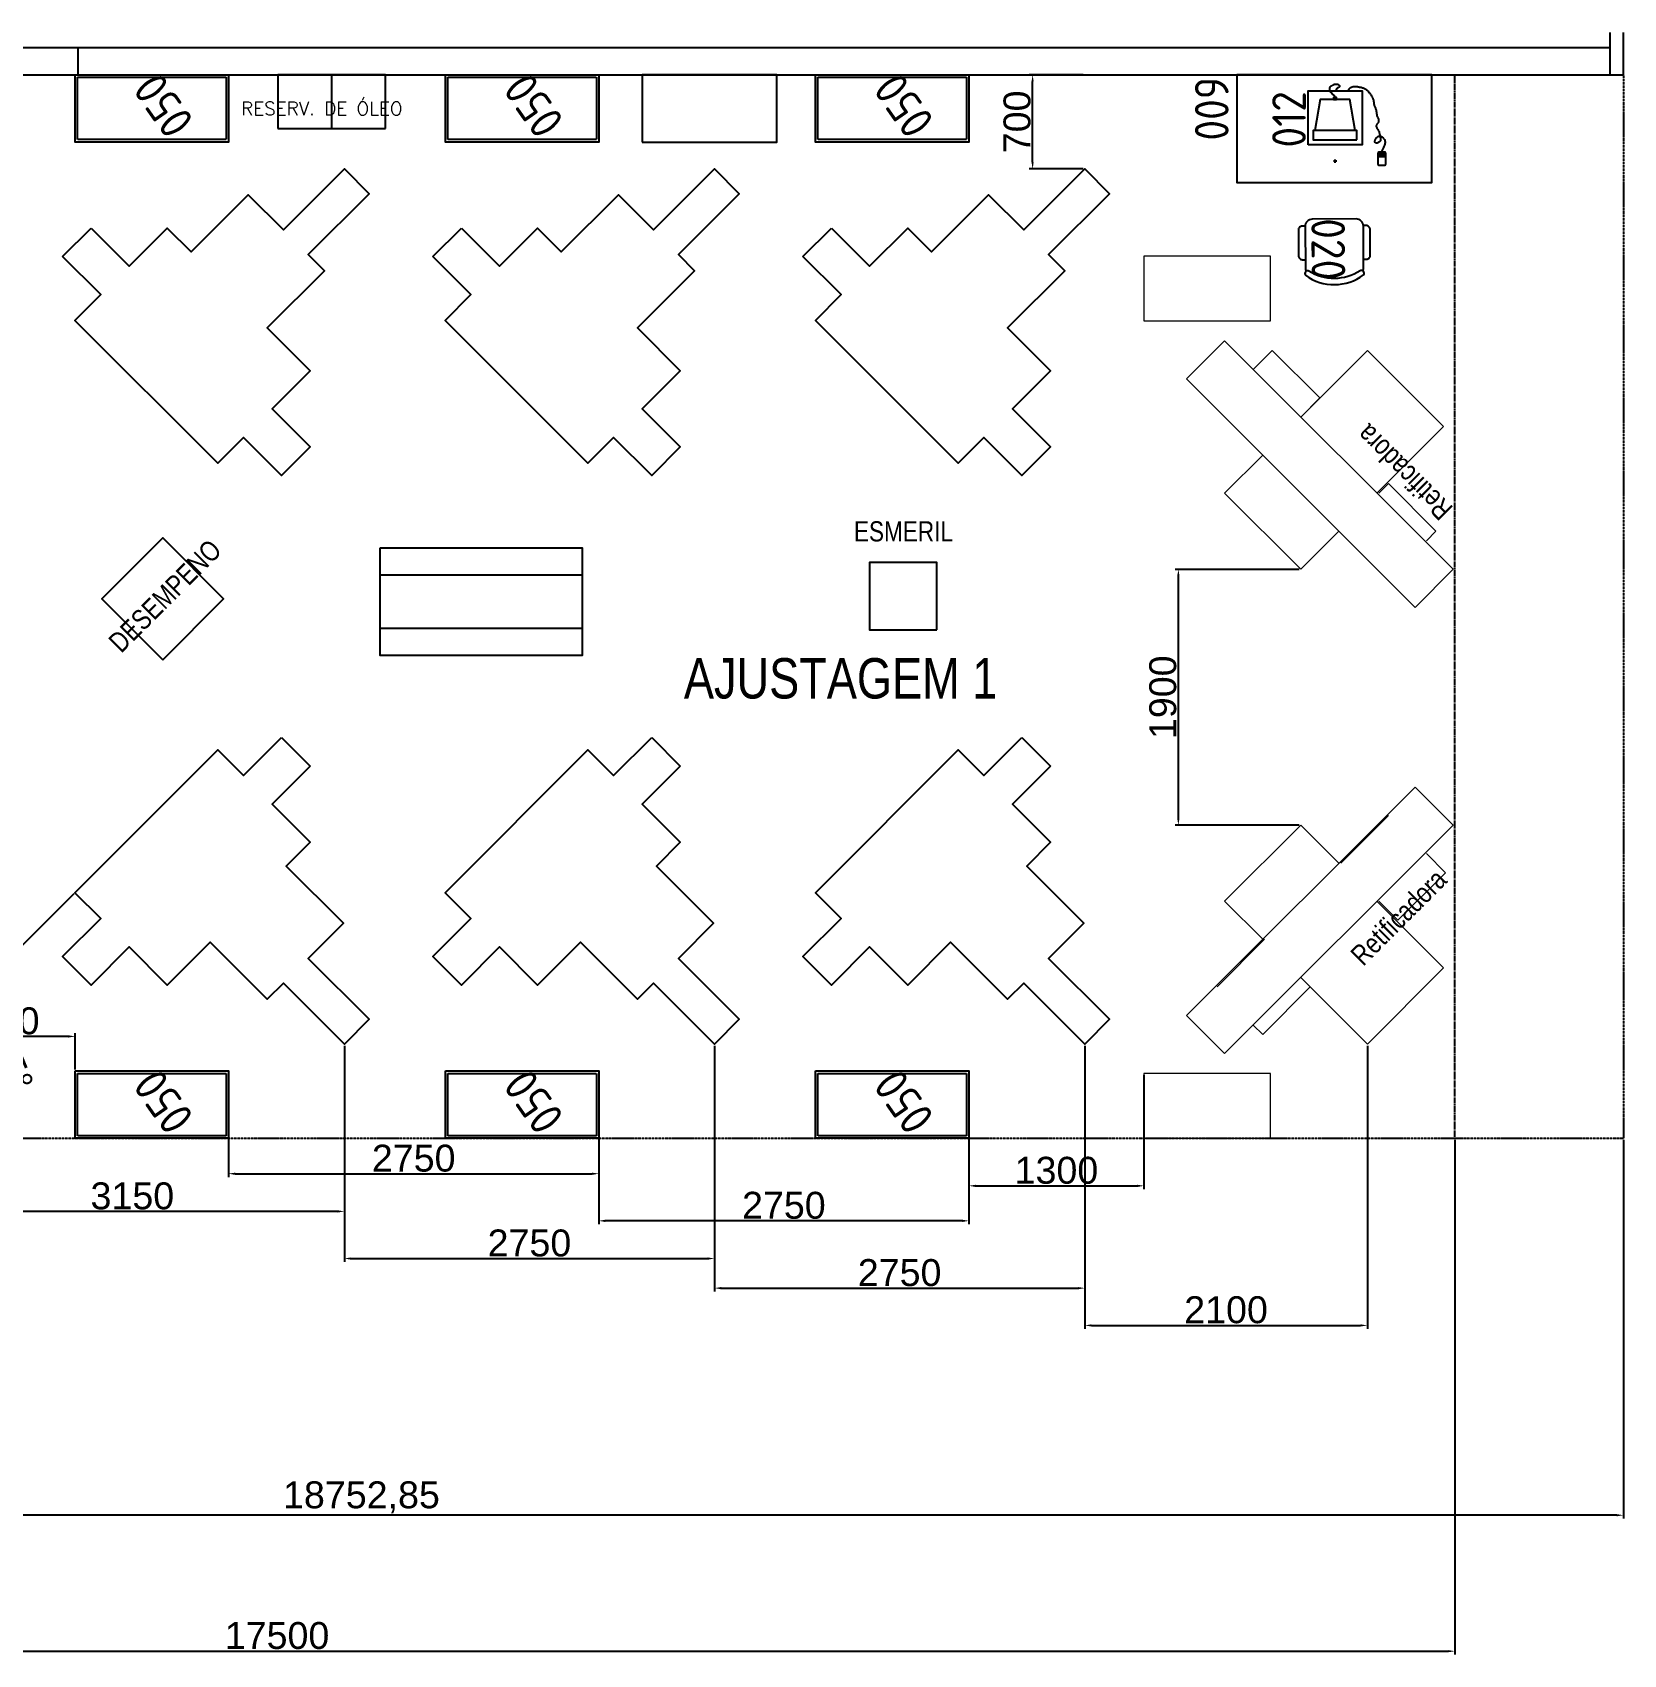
# Model space of a CAD drawing. Header units: millimetres. Extents: x 18768 to 1484868, y -11027 to 520152.
# Drawn here: x 1413660 to 1425480, y 235795 to 247844 of the extents above; entities that cross this region are included whole.
import ezdxf
from ezdxf.enums import TextEntityAlignment as Align

# ---------------------------------------------------------------- set-up
doc = ezdxf.new("R2010")
doc.units = ezdxf.units.MM
for name, pattern in [('DASHED2', [9.525, 6.35, -3.175]), ('DIVIDE', [2.15, 1.5, -0.2, 0.05, -0.15, 0.05, -0.2]), ('HIDDEN2', [4.7625, 3.175, -1.5875])]:
    doc.linetypes.add(name, pattern=pattern)
for name, color, linetype in [('3-MAQUINAS', 5, 'Continuous'), ('8-TEXTO-DETALHES', 6, 'Continuous'), ('L025-CONTORNO', 7, 'Continuous'), ('L025-IMAGIN', 1, 'DIVIDE'), ('L025-TEXTO', 7, 'Continuous'), ('L035-ARRANJO-ADQUIRIR', 102, 'Continuous'), ('L035-ARRANJO-EXISTENTE', 180, 'Continuous'), ('L035-TEXTO', 40, 'Continuous'), ('PAREDES', 7, 'Continuous')]:
    doc.layers.add(name, color=color, linetype=linetype)
doc.styles.add('ISO-CP--25', font='isocp.shx', dxfattribs={"height": 250})
doc.styles.add('ROMANS', font='romans', dxfattribs={"width": 0.8, "height": 300})
doc.styles.get("Standard").update_dxf_attribs({"font": 'arial.ttf'})
doc.dimstyles.new('Anotativo', dxfattribs={"dimscale": 0, "dimtxt": 2.5, "dimasz": 2.5, "dimexe": 1.25, "dimexo": 0.625, "dimtad": 1, "dimtxsty": 'Standard', "dimcen": 2.5, "dimadec": 0, "dimazin": 0, "dimtfac": 1, "dimtmove": 0, "dimatfit": 3, "dimfxl": 1, "dimarcsym": 0})

# ---------------------------------------------------------------- blocks, each defined once
blk = doc.blocks.new('BL_SENAI_id9320230820')
at = {"layer": 'L035-ARRANJO-EXISTENTE', "color": 0}
blk.add_lwpolyline([(-449, -183), (691, -183), (691, 317), (-449, 317)], close=True, dxfattribs=at)
at = {"layer": 'L035-ARRANJO-EXISTENTE', "color": 0, "linetype": 'HIDDEN2'}
blk.add_lwpolyline([(-431, -165), (673, -165), (673, 299), (-431, 299)], close=True, dxfattribs=at)
at = {"layer": 'L025-TEXTO', "style": 'ISO-CP--25'}
blk.add_attdef('rmp_mt_codmaterial', (15, 15), '', height=40, dxfattribs=at)
at = {"layer": 'L025-TEXTO', "style": 'ISO-CP--25', "flags": 1}
for tag in ['rmp_mt_nomeunid', 'rmp_mt_potencia', 'rmp_mt_cod']:
    blk.add_attdef(tag, (15, 15), '', height=40, dxfattribs=at)
blk = doc.blocks.new('BL_SENAI_id9320210400')
at = {"layer": 'L035-ARRANJO-ADQUIRIR', "color": 0}
for points in [[(-690, 550, -0.290756), (-310, 550, 0.829608), (-284, 579, 0.333333), (-716, 579, 0.829608), (-690, 550)], [(-710, 550, 0.129448), (-717, 523), (-717, 219, 0.414214), (-663, 164), (-338, 164, 0.414214), (-284, 219), (-284, 525, 0.120944), (-290, 550)], [(-717, 464), (-737, 464, 0.414214), (-767, 434), (-767, 244, 0.414214), (-737, 214), (-717, 214)], [(-284, 214), (-264, 214, 0.414214), (-234, 244), (-234, 434, 0.414214), (-264, 464), (-284, 464)]]:
    blk.add_lwpolyline(points, format="xyb", dxfattribs=at)
at = {"layer": 'L025-TEXTO', "style": 'ISO-CP--25'}
blk.add_attdef('rmp_mt_codmaterial', (15, 15), '', height=40, dxfattribs=at)
at = {"layer": 'L025-TEXTO', "style": 'ISO-CP--25', "flags": 1}
for tag in ['rmp_mt_nomeunid', 'rmp_mt_potencia', 'rmp_mt_cod']:
    blk.add_attdef(tag, (15, 15), '', height=40, dxfattribs=at)
blk = doc.blocks.new('BL_SENAI_id9370710510')
at = {"layer": 'L035-ARRANJO-ADQUIRIR', "color": 0}
for p, q in [((491, 168), (491, 85)), ((491, 142), (549, 142)), ((491, 141), (549, 141)), ((495, 168), (495, 145)), ((511, 168), (495, 168)), ((495, 145), (511, 145)), ((542, 174), (498, 174)), ((511, 145), (511, 168)), ((529, 168), (512, 168)), ((512, 168), (512, 145)), ((512, 145), (529, 145)), ((529, 145), (529, 168)), ((530, 168), (530, 145)), ((546, 168), (530, 168)), ((530, 145), (546, 145)), ((546, 145), (546, 168)), ((549, 85), (549, 168)), ((185, 107), (161, 107)), ((173, 95), (173, 119)), ((498, 78), (542, 78))]:
    blk.add_line(p, q, dxfattribs=at)
for points in [[(-27, 229), (-27, 629), (373, 629), (373, 229)], [(162, 566), (184, 566), (184, 581), (162, 581)], [(335, 266), (335, 336), (10, 336), (10, 266)]]:
    blk.add_lwpolyline(points, close=True, dxfattribs=at)
for points in [[(173, 581), (172, 586), (170, 590), (168, 593), (165, 596), (162, 598), (160, 599), (158, 600), (156, 602), (154, 603), (153, 604), (152, 606), (152, 607), (152, 609), (151, 610), (151, 611), (150, 612), (149, 613), (148, 614), (146, 615), (145, 616), (143, 617), (141, 618), (139, 620), (138, 622), (136, 624), (135, 627), (134, 630), (133, 633), (133, 637), (133, 640), (133, 644), (133, 647), (134, 650), (134, 653), (135, 656), (137, 658), (138, 661), (140, 663), (142, 665), (144, 667), (146, 668), (148, 670), (151, 671), (153, 672), (156, 673), (158, 674), (160, 675), (162, 676), (164, 676), (166, 677), (168, 678), (170, 678), (172, 679), (174, 679), (175, 679), (177, 680), (179, 680), (180, 680), (182, 680), (183, 680), (185, 680), (187, 680), (189, 679), (190, 679), (192, 678), (194, 678), (195, 677), (197, 676), (199, 675), (200, 674), (201, 672), (203, 671), (204, 670), (205, 669), (205, 667), (206, 666), (206, 665), (206, 664), (206, 663), (206, 662), (205, 660), (205, 659), (204, 658), (203, 658), (201, 657), (200, 656), (199, 655), (197, 654), (196, 653), (194, 653), (193, 652), (191, 651), (190, 650), (189, 649), (187, 648), (186, 647), (185, 645), (184, 644), (183, 642), (182, 640), (181, 637), (179, 635), (176, 632), (173, 629)], [(268, 629), (272, 638), (277, 645), (282, 650), (288, 655), (294, 657), (300, 659), (307, 661), (313, 661), (320, 662), (326, 662), (332, 661), (338, 661), (343, 660), (349, 659), (355, 658), (360, 657), (366, 656), (371, 654), (377, 652), (382, 651), (387, 649), (392, 646), (397, 644), (402, 641), (406, 637), (411, 634), (415, 630), (419, 626), (422, 621), (426, 617), (430, 612), (433, 607), (437, 602), (440, 597), (443, 591), (447, 586), (449, 580), (452, 575), (454, 570), (456, 565), (457, 560), (458, 555), (459, 550), (460, 545), (460, 540), (461, 535), (461, 531), (462, 526), (464, 521), (466, 516), (467, 511), (470, 507), (472, 502), (474, 496), (475, 491), (477, 486), (478, 481), (479, 475), (480, 470), (481, 465), (481, 459), (482, 454), (483, 449), (484, 445), (486, 440), (487, 436), (489, 432), (491, 428), (492, 425), (494, 421), (495, 418), (496, 415), (496, 411), (496, 408), (496, 405), (495, 402), (494, 398), (493, 395), (492, 393), (490, 390), (488, 387), (486, 385), (484, 382), (482, 380), (481, 377), (480, 375), (479, 372), (479, 369), (479, 366), (479, 362), (481, 359), (482, 355), (484, 352), (486, 348), (488, 345), (490, 342), (492, 338), (493, 336), (495, 333), (497, 331), (498, 329), (499, 327), (500, 326), (501, 325), (501, 325), (501, 324), (501, 324), (501, 324), (501, 324), (500, 323), (500, 322), (501, 319), (501, 316), (502, 312), (503, 308), (504, 303), (505, 298), (506, 293), (507, 287), (508, 283), (509, 278), (510, 275), (511, 271), (511, 268), (511, 265), (510, 262), (509, 259), (507, 257), (505, 254), (502, 251), (498, 248), (495, 246), (491, 244), (487, 242), (483, 241), (480, 241), (477, 241), (475, 242), (473, 243), (471, 245), (470, 247), (469, 250), (469, 253), (469, 256), (469, 259), (470, 262), (471, 265), (472, 268), (473, 271), (475, 274), (477, 277), (479, 280), (482, 283), (485, 286), (488, 289), (491, 291), (495, 293), (498, 294), (503, 294), (507, 293), (512, 292), (517, 290), (522, 287), (527, 283), (531, 279), (536, 274), (539, 269), (542, 263), (543, 257), (544, 251), (544, 245), (543, 239), (542, 233), (540, 227), (538, 221), (536, 216), (533, 210), (530, 205), (528, 199), (525, 194), (523, 189), (521, 183), (520, 177), (520, 174)], [(323, 336), (283, 566), (63, 566), (23, 336)]]:
    blk.add_lwpolyline(points, dxfattribs=at)
for centre, start, end in [((498, 168), 90, 180), ((542, 168), 0, 90), ((498, 85), 180, 270), ((542, 85), 270, 0)]:
    blk.add_arc(centre, 6.72, start, end, dxfattribs=at)
at = {"layer": 'L025-TEXTO', "style": 'ISO-CP--25'}
blk.add_attdef('rmp_mt_codmaterial', (15, 15), '', height=40, dxfattribs=at)
at = {"layer": 'L025-TEXTO', "style": 'ISO-CP--25', "flags": 1}
for tag in ['rmp_mt_nomeunid', 'rmp_mt_potencia', 'rmp_mt_cod']:
    blk.add_attdef(tag, (15, 15), '', height=40, dxfattribs=at)
blk = doc.blocks.new('BL_SENAI_id9320220810')
at = {"layer": 'L025-CONTORNO', "color": 0}
blk.add_lwpolyline([(-688, 238), (112, 238), (112, 1688), (-688, 1688)], close=True, dxfattribs=at)
at = {"layer": 'L025-TEXTO', "style": 'ISO-CP--25'}
blk.add_attdef('rmp_mt_codmaterial', (15, 15), '', height=40, dxfattribs=at)
at = {"layer": 'L025-TEXTO', "style": 'ISO-CP--25', "flags": 1}
for tag in ['rmp_mt_nomeunid', 'rmp_mt_potencia', 'rmp_mt_cod']:
    blk.add_attdef(tag, (15, 15), '', height=40, dxfattribs=at)
blk = doc.blocks.new('*D463')
at = {"layer": 'DEFPOINTS', "color": 0, "linetype": 'ByBlock', "lineweight": 15, "transparency": 16777216}
for p in [(1415037, 242515), (1413976, 241454), (1413453, 239979), (1406677, 239630), (1425480, 239630)]:
    blk.add_point(p, dxfattribs=at)
at = {"layer": 'PAREDES', "color": 0, "linetype": 'ByBlock', "lineweight": -2, "transparency": 16777216}
blk.add_line((1413967, 241445), (1413086, 240565), dxfattribs=at)
blk.add_arc((1412152, 239630), 1347, 2.1274, 42.8726, dxfattribs=at)
at = {"layer": 'PAREDES', "color": 0, "linetype": 'ByBlock', "lineweight": 15, "transparency": 16777216}
for points in [[(1413133, 240540), (1413145, 240552), (1413104, 240582)], [(1413506, 239680), (1413489, 239680), (1413498, 239630)]]:
    blk.add_solid(points, dxfattribs=at)
at = {"layer": 'PAREDES', "color": 0, "linetype": 'ByBlock', "lineweight": 15, "transparency": 16777216, "insert": (1413501, 240189), "char_height": 200, "attachment_point": 5, "rotation": 292.5}
blk.add_mtext('45°', dxfattribs=at)
blk = doc.blocks.new('*D464')
at = {"layer": 'DEFPOINTS', "color": 0, "linetype": 'ByBlock', "lineweight": 15, "transparency": 16777216}
for p in [(1412827, 241130), (1412827, 240387), (1413977, 240130)]:
    blk.add_point(p, dxfattribs=at)
at = {"layer": 'PAREDES', "color": 0, "linetype": 'ByBlock', "lineweight": -2, "transparency": 16777216}
for p, q in [((1412827, 241117), (1412827, 240362)), ((1413927, 240387), (1412877, 240387)), ((1413977, 240142), (1413977, 240412))]:
    blk.add_line(p, q, dxfattribs=at)
at = {"layer": 'PAREDES', "color": 0, "linetype": 'ByBlock', "lineweight": 15, "transparency": 16777216}
for points in [[(1412877, 240395), (1412877, 240378), (1412827, 240387)], [(1413927, 240395), (1413927, 240378), (1413977, 240387)]]:
    blk.add_solid(points, dxfattribs=at)
at = {"layer": 'PAREDES', "color": 0, "linetype": 'ByBlock', "lineweight": 15, "transparency": 16777216, "insert": (1413402, 240501), "char_height": 200, "attachment_point": 5}
blk.add_mtext('1150', dxfattribs=at)
blk = doc.blocks.new('*D465')
at = {"layer": 'DEFPOINTS', "color": 0, "linetype": 'ByBlock', "lineweight": 15, "transparency": 16777216}
for p in [(1415117, 240130), (1417867, 240130), (1417867, 239367)]:
    blk.add_point(p, dxfattribs=at)
at = {"layer": 'PAREDES', "color": 0, "linetype": 'ByBlock', "lineweight": -2, "transparency": 16777216}
for p, q in [((1415117, 240117), (1415117, 239342)), ((1417867, 240117), (1417867, 239342)), ((1415167, 239367), (1417817, 239367))]:
    blk.add_line(p, q, dxfattribs=at)
at = {"layer": 'PAREDES', "color": 0, "linetype": 'ByBlock', "lineweight": 15, "transparency": 16777216}
for points in [[(1415167, 239375), (1415167, 239358), (1415117, 239367)], [(1417817, 239375), (1417817, 239358), (1417867, 239367)]]:
    blk.add_solid(points, dxfattribs=at)
at = {"layer": 'PAREDES', "color": 0, "linetype": 'ByBlock', "lineweight": 15, "transparency": 16777216, "insert": (1416492, 239481), "char_height": 200, "attachment_point": 5}
blk.add_mtext('2750', dxfattribs=at)
blk = doc.blocks.new('*D466')
at = {"layer": 'DEFPOINTS', "color": 0, "linetype": 'ByBlock', "lineweight": 15, "transparency": 16777216}
for p in [(1417867, 239630), (1420617, 239630), (1417867, 239017)]:
    blk.add_point(p, dxfattribs=at)
at = {"layer": 'PAREDES', "color": 0, "linetype": 'ByBlock', "lineweight": -2, "transparency": 16777216}
for p, q in [((1417867, 239618), (1417867, 238992)), ((1420617, 239618), (1420617, 238992)), ((1420567, 239017), (1417917, 239017))]:
    blk.add_line(p, q, dxfattribs=at)
at = {"layer": 'PAREDES', "color": 0, "linetype": 'ByBlock', "lineweight": 15, "transparency": 16777216}
for points in [[(1417917, 239025), (1417917, 239008), (1417867, 239017)], [(1420567, 239025), (1420567, 239008), (1420617, 239017)]]:
    blk.add_solid(points, dxfattribs=at)
at = {"layer": 'PAREDES', "color": 0, "linetype": 'ByBlock', "lineweight": 15, "transparency": 16777216, "insert": (1419242, 239131), "char_height": 200, "attachment_point": 5}
blk.add_mtext('2750', dxfattribs=at)
blk = doc.blocks.new('*D467')
at = {"layer": 'DEFPOINTS', "color": 0, "linetype": 'ByBlock', "lineweight": 15, "transparency": 16777216}
for p in [(1412827, 240330), (1415977, 240330), (1412827, 239087)]:
    blk.add_point(p, dxfattribs=at)
at = {"layer": 'PAREDES', "color": 0, "linetype": 'ByBlock', "lineweight": -2, "transparency": 16777216}
for p, q in [((1412827, 240317), (1412827, 239062)), ((1415977, 240317), (1415977, 239062)), ((1415927, 239087), (1412877, 239087))]:
    blk.add_line(p, q, dxfattribs=at)
at = {"layer": 'PAREDES', "color": 0, "linetype": 'ByBlock', "lineweight": 15, "transparency": 16777216}
for points in [[(1412877, 239095), (1412877, 239078), (1412827, 239087)], [(1415927, 239095), (1415927, 239078), (1415977, 239087)]]:
    blk.add_solid(points, dxfattribs=at)
at = {"layer": 'PAREDES', "color": 0, "linetype": 'ByBlock', "lineweight": 15, "transparency": 16777216, "insert": (1414402, 239201), "char_height": 200, "attachment_point": 5}
blk.add_mtext('3150', dxfattribs=at)
blk = doc.blocks.new('*D468')
at = {"layer": 'DEFPOINTS', "color": 0, "linetype": 'ByBlock', "lineweight": 15, "transparency": 16777216}
for p in [(1415977, 240330), (1418727, 240330), (1418727, 238737)]:
    blk.add_point(p, dxfattribs=at)
at = {"layer": 'PAREDES', "color": 0, "linetype": 'ByBlock', "lineweight": -2, "transparency": 16777216}
for p, q in [((1415977, 240317), (1415977, 238712)), ((1418727, 240317), (1418727, 238712)), ((1416027, 238737), (1418677, 238737))]:
    blk.add_line(p, q, dxfattribs=at)
at = {"layer": 'PAREDES', "color": 0, "linetype": 'ByBlock', "lineweight": 15, "transparency": 16777216}
for points in [[(1416027, 238745), (1416027, 238728), (1415977, 238737)], [(1418677, 238745), (1418677, 238728), (1418727, 238737)]]:
    blk.add_solid(points, dxfattribs=at)
at = {"layer": 'PAREDES', "color": 0, "linetype": 'ByBlock', "lineweight": 15, "transparency": 16777216, "insert": (1417352, 238851), "char_height": 200, "attachment_point": 5}
blk.add_mtext('2750', dxfattribs=at)
blk = doc.blocks.new('*D469')
at = {"layer": 'DEFPOINTS', "color": 0, "linetype": 'ByBlock', "lineweight": 15, "transparency": 16777216}
for p in [(1418727, 240330), (1421477, 240330), (1421477, 238517)]:
    blk.add_point(p, dxfattribs=at)
at = {"layer": 'PAREDES', "color": 0, "linetype": 'ByBlock', "lineweight": -2, "transparency": 16777216}
for p, q in [((1418727, 240317), (1418727, 238492)), ((1421477, 240317), (1421477, 238492)), ((1418777, 238517), (1421427, 238517))]:
    blk.add_line(p, q, dxfattribs=at)
at = {"layer": 'PAREDES', "color": 0, "linetype": 'ByBlock', "lineweight": 15, "transparency": 16777216}
for points in [[(1418777, 238525), (1418777, 238508), (1418727, 238517)], [(1421427, 238525), (1421427, 238508), (1421477, 238517)]]:
    blk.add_solid(points, dxfattribs=at)
at = {"layer": 'PAREDES', "color": 0, "linetype": 'ByBlock', "lineweight": 15, "transparency": 16777216, "insert": (1420102, 238631), "char_height": 200, "attachment_point": 5}
blk.add_mtext('2750', dxfattribs=at)
blk = doc.blocks.new('*D470')
at = {"layer": 'DEFPOINTS', "color": 0, "linetype": 'ByBlock', "lineweight": 15, "transparency": 16777216}
for p in [(1421090, 247530), (1421477, 247530), (1421477, 246830)]:
    blk.add_point(p, dxfattribs=at)
at = {"layer": 'PAREDES', "color": 0, "linetype": 'ByBlock', "lineweight": -2, "transparency": 16777216}
for p, q in [((1421465, 247530), (1421065, 247530)), ((1421090, 246880), (1421090, 247480)), ((1421465, 246830), (1421065, 246830))]:
    blk.add_line(p, q, dxfattribs=at)
at = {"layer": 'PAREDES', "color": 0, "linetype": 'ByBlock', "lineweight": 15, "transparency": 16777216}
for points in [[(1421082, 247480), (1421098, 247480), (1421090, 247530)], [(1421082, 246880), (1421098, 246880), (1421090, 246830)]]:
    blk.add_solid(points, dxfattribs=at)
at = {"layer": 'PAREDES', "color": 0, "linetype": 'ByBlock', "lineweight": 15, "transparency": 16777216, "insert": (1420975, 247180), "char_height": 200, "attachment_point": 5, "rotation": 90}
blk.add_mtext('700', dxfattribs=at)
blk = doc.blocks.new('*D471')
at = {"layer": 'DEFPOINTS', "color": 0, "linetype": 'ByBlock', "lineweight": 15, "transparency": 16777216}
for p in [(1420617, 240130), (1421917, 240110), (1421917, 239277)]:
    blk.add_point(p, dxfattribs=at)
at = {"layer": 'PAREDES', "color": 0, "linetype": 'ByBlock', "lineweight": -2, "transparency": 16777216}
for p, q in [((1420617, 240118), (1420617, 239252)), ((1421917, 240098), (1421917, 239252)), ((1420667, 239277), (1421867, 239277))]:
    blk.add_line(p, q, dxfattribs=at)
at = {"layer": 'PAREDES', "color": 0, "linetype": 'ByBlock', "lineweight": 15, "transparency": 16777216}
for points in [[(1420667, 239285), (1420667, 239268), (1420617, 239277)], [(1421867, 239285), (1421867, 239268), (1421917, 239277)]]:
    blk.add_solid(points, dxfattribs=at)
at = {"layer": 'PAREDES', "color": 0, "linetype": 'ByBlock', "lineweight": 15, "transparency": 16777216, "insert": (1421267, 239391), "char_height": 200, "attachment_point": 5}
blk.add_mtext('1300', dxfattribs=at)
blk = doc.blocks.new('*D472')
at = {"layer": 'DEFPOINTS', "color": 0, "linetype": 'ByBlock', "lineweight": 15, "transparency": 16777216}
for p in [(1422173, 243856), (1423082, 243856), (1423082, 241956)]:
    blk.add_point(p, dxfattribs=at)
at = {"layer": 'PAREDES', "color": 0, "linetype": 'ByBlock', "lineweight": -2, "transparency": 16777216}
for p, q in [((1423070, 243856), (1422148, 243856)), ((1422173, 242006), (1422173, 243806)), ((1423070, 241956), (1422148, 241956))]:
    blk.add_line(p, q, dxfattribs=at)
at = {"layer": 'PAREDES', "color": 0, "linetype": 'ByBlock', "lineweight": 15, "transparency": 16777216}
for points in [[(1422164, 243806), (1422181, 243806), (1422173, 243856)], [(1422164, 242006), (1422181, 242006), (1422173, 241956)]]:
    blk.add_solid(points, dxfattribs=at)
at = {"layer": 'PAREDES', "color": 0, "linetype": 'ByBlock', "lineweight": 15, "transparency": 16777216, "insert": (1422058, 242906), "char_height": 200, "attachment_point": 5, "rotation": 90}
blk.add_mtext('1900', dxfattribs=at)
blk = doc.blocks.new('*D518')
at = {"layer": 'DEFPOINTS', "color": 0, "linetype": 'ByBlock', "lineweight": 15, "transparency": 16777216}
for p in [(1406727, 239630), (1425480, 239630), (1406727, 236830)]:
    blk.add_point(p, dxfattribs=at)
at = {"layer": 'PAREDES', "color": 0, "linetype": 'ByBlock', "lineweight": -2, "transparency": 16777216}
for p, q in [((1406727, 239618), (1406727, 236805)), ((1425480, 239618), (1425480, 236805)), ((1425430, 236830), (1406777, 236830))]:
    blk.add_line(p, q, dxfattribs=at)
at = {"layer": 'PAREDES', "color": 0, "linetype": 'ByBlock', "lineweight": 15, "transparency": 16777216}
for points in [[(1406777, 236838), (1406777, 236822), (1406727, 236830)], [(1425430, 236838), (1425430, 236822), (1425480, 236830)]]:
    blk.add_solid(points, dxfattribs=at)
at = {"layer": 'PAREDES', "color": 0, "linetype": 'ByBlock', "lineweight": 15, "transparency": 16777216, "insert": (1416104, 236963), "char_height": 200, "attachment_point": 5}
blk.add_mtext('18752,85', dxfattribs=at)
blk = doc.blocks.new('*D522')
at = {"layer": 'DEFPOINTS', "color": 0, "linetype": 'ByBlock', "lineweight": 15, "transparency": 16777216}
for p in [(1406727, 239630), (1424227, 239630), (1424227, 235820)]:
    blk.add_point(p, dxfattribs=at)
at = {"layer": 'PAREDES', "color": 0, "linetype": 'ByBlock', "lineweight": -2, "transparency": 16777216}
for p, q in [((1406727, 239618), (1406727, 235795)), ((1424227, 239618), (1424227, 235795)), ((1406777, 235820), (1424177, 235820))]:
    blk.add_line(p, q, dxfattribs=at)
at = {"layer": 'PAREDES', "color": 0, "linetype": 'ByBlock', "lineweight": 15, "transparency": 16777216}
for points in [[(1406777, 235828), (1406777, 235812), (1406727, 235820)], [(1424177, 235828), (1424177, 235812), (1424227, 235820)]]:
    blk.add_solid(points, dxfattribs=at)
at = {"layer": 'PAREDES', "color": 0, "linetype": 'ByBlock', "lineweight": 15, "transparency": 16777216, "insert": (1415477, 235935), "char_height": 200, "attachment_point": 5}
blk.add_mtext('17500', dxfattribs=at)
blk = doc.blocks.new('*D523')
at = {"layer": 'DEFPOINTS', "color": 0, "linetype": 'ByBlock', "lineweight": 15, "transparency": 16777216}
for p in [(1421477, 240330), (1423577, 240330), (1423577, 238240)]:
    blk.add_point(p, dxfattribs=at)
at = {"layer": 'PAREDES', "color": 0, "linetype": 'ByBlock', "lineweight": -2, "transparency": 16777216}
for p, q in [((1421477, 240317), (1421477, 238215)), ((1423577, 240317), (1423577, 238215)), ((1421527, 238240), (1423527, 238240))]:
    blk.add_line(p, q, dxfattribs=at)
at = {"layer": 'PAREDES', "color": 0, "linetype": 'ByBlock', "lineweight": 15, "transparency": 16777216}
for points in [[(1421527, 238248), (1421527, 238232), (1421477, 238240)], [(1423527, 238248), (1423527, 238232), (1423577, 238240)]]:
    blk.add_solid(points, dxfattribs=at)
at = {"layer": 'PAREDES', "color": 0, "linetype": 'ByBlock', "lineweight": 15, "transparency": 16777216, "insert": (1422527, 238355), "char_height": 200, "attachment_point": 5, "rotation": 0.0001}
blk.add_mtext('2100', dxfattribs=at)

msp = doc.modelspace()

# ---------------------------------------------------------------- linework, layer by layer
at = {"color": 1}
msp.add_line((1413999.149, 247530), (1413999.149, 247730), dxfattribs=at)
msp.add_line((1413999.149, 247530), (1413999.149, 247730), dxfattribs=at)
at = {"color": 1, "linetype": 'DASHED2'}
msp.add_line((1424227.15, 239630), (1424227.15, 247530), dxfattribs=at)
for p, q in [((1413884.106, 246179.461), (1414096.238, 246391.593)), ((1416634.106, 246179.461), (1416846.238, 246391.593)), ((1419384.106, 246179.461), (1419596.238, 246391.593)), ((1416243.605, 243815.468), (1417743.605, 243815.468)), ((1417743.605, 243415.468), (1416243.605, 243415.468)), ((1415510.456, 242606.881), (1415722.588, 242394.749)), ((1418260.456, 242606.881), (1418472.588, 242394.749)), ((1421010.456, 242606.881), (1421222.588, 242394.749))]:
    msp.add_line(p, q)
for points in [[(1418190, 247030), (1419190, 247030), (1419190, 247530), (1418190, 247530)], [(1414627.452, 243184.161), (1415080, 243636.709), (1414627.452, 244089.258), (1414174.903, 243636.709)], [(1416243.605, 244015.468), (1417743.605, 244015.468), (1417743.605, 243215.468), (1416243.605, 243215.468)], [(1420377.62, 243407.158), (1420377.62, 243907.158), (1419877.62, 243907.158), (1419877.62, 243407.158)]]:
    msp.add_lwpolyline(points, close=True)
for points in [[(1414096.238, 246391.593), (1414379.081, 246108.75), (1414661.923, 246391.593), (1414838.7, 246214.817), (1415262.964, 246639.081), (1415524.594, 246377.451), (1415977.142, 246829.999), (1416160.99, 246646.152), (1415708.441, 246193.603), (1415828.65, 246073.395), (1415404.386, 245649.131), (1415722.584, 245330.933), (1415439.741, 245048.09), (1415722.584, 244765.248), (1415510.452, 244553.116), (1415227.609, 244835.958), (1415036.69, 244645.039), (1413976.03, 245705.7), (1414166.949, 245896.618), (1413884.106, 246179.461)], [(1416846.238, 246391.593), (1417129.081, 246108.75), (1417411.923, 246391.593), (1417588.7, 246214.817), (1418012.964, 246639.081), (1418274.594, 246377.451), (1418727.142, 246829.999), (1418910.99, 246646.152), (1418458.441, 246193.603), (1418578.65, 246073.395), (1418154.386, 245649.131), (1418472.584, 245330.933), (1418189.741, 245048.09), (1418472.584, 244765.248), (1418260.452, 244553.116), (1417977.609, 244835.958), (1417786.69, 244645.039), (1416726.03, 245705.7), (1416916.949, 245896.618), (1416634.106, 246179.461)], [(1419596.238, 246391.593), (1419879.081, 246108.75), (1420161.923, 246391.593), (1420338.7, 246214.817), (1420762.964, 246639.081), (1421024.594, 246377.451), (1421477.142, 246829.999), (1421660.99, 246646.152), (1421208.441, 246193.603), (1421328.65, 246073.395), (1420904.386, 245649.131), (1421222.584, 245330.933), (1420939.741, 245048.09), (1421222.584, 244765.248), (1421010.452, 244553.116), (1420727.609, 244835.958), (1420536.69, 244645.039), (1419476.03, 245705.7), (1419666.949, 245896.618), (1419384.106, 246179.461)], [(1415722.588, 242394.749), (1415439.745, 242111.907), (1415722.588, 241829.064), (1415545.811, 241652.287), (1415970.075, 241228.023), (1415708.446, 240966.394), (1416160.994, 240513.845), (1415977.147, 240329.997), (1415524.598, 240782.546), (1415404.39, 240662.338), (1414980.126, 241086.602), (1414661.928, 240768.404), (1414379.085, 241051.246), (1414096.243, 240768.404), (1413884.11, 240980.536), (1414166.953, 241263.378), (1413976.034, 241454.297), (1415036.695, 242514.957), (1415227.613, 242324.039), (1415510.456, 242606.881)], [(1418472.588, 242394.749), (1418189.745, 242111.907), (1418472.588, 241829.064), (1418295.811, 241652.287), (1418720.075, 241228.023), (1418458.446, 240966.394), (1418910.994, 240513.845), (1418727.147, 240329.997), (1418274.598, 240782.546), (1418154.39, 240662.338), (1417730.126, 241086.602), (1417411.928, 240768.404), (1417129.085, 241051.246), (1416846.243, 240768.404), (1416634.11, 240980.536), (1416916.953, 241263.378), (1416726.034, 241454.297), (1417786.695, 242514.957), (1417977.613, 242324.039), (1418260.456, 242606.881)], [(1421222.588, 242394.749), (1420939.745, 242111.907), (1421222.588, 241829.064), (1421045.811, 241652.287), (1421470.075, 241228.023), (1421208.446, 240966.394), (1421660.994, 240513.845), (1421477.147, 240329.997), (1421024.598, 240782.546), (1420904.39, 240662.338), (1420480.126, 241086.602), (1420161.928, 240768.404), (1419879.085, 241051.246), (1419596.243, 240768.404), (1419384.11, 240980.536), (1419666.953, 241263.378), (1419476.034, 241454.297), (1420536.695, 242514.957), (1420727.613, 242324.039), (1421010.456, 242606.881)]]:
    msp.add_lwpolyline(points)
at = {"layer": '3-MAQUINAS'}
for p, q in [((1415483.149, 247530), (1415483.149, 247130)), ((1415883.149, 247530), (1415483.149, 247530)), ((1416283.149, 247530), (1415883.149, 247530)), ((1415883.149, 247130), (1415883.149, 247530)), ((1416283.149, 247130), (1416283.149, 247530)), ((1415483.149, 247130), (1415883.149, 247130)), ((1415883.149, 247130), (1416283.149, 247130))]:
    msp.add_line(p, q, dxfattribs=at)
at = {"layer": 'L025-IMAGIN'}
for p in [(1425480, 247530), (1406677.149, 239630)]:
    msp.add_line(p, (1425480, 239630), dxfattribs=at)
at = {"layer": 'PAREDES', "ltscale": 0.01}
for p, q in [((1425380, 247530), (1425380, 247844.29)), ((1425480, 247530), (1425480, 247844.29))]:
    msp.add_line(p, q, dxfattribs=at)
at = {"layer": 'PAREDES'}
for p, q in [((1425380.91, 247730), (1406677.149, 247730)), ((1406677.149, 247530), (1425480, 247530))]:
    msp.add_line(p, q, dxfattribs=at)
at = {"layer": 'PAREDES', "linetype": 'ByBlock', "lineweight": 15}
for points in [[(1422857.13, 245702.689), (1422857.13, 246182.689), (1421917.13, 246182.689), (1421917.13, 245702.689), (1422857.13, 245702.689)], [(1422233.642, 245270.558), (1423930.698, 243573.501), (1424213.541, 243856.344), (1422516.484, 245553.4), (1422233.642, 245270.558)], [(1423082.17, 244987.715), (1423223.591, 245129.136), (1422870.038, 245482.69), (1422728.616, 245341.268)], [(1423647.855, 244422.029), (1424142.83, 244917.004), (1423577.145, 245482.69), (1423082.17, 244987.715)], [(1422799.327, 244704.872), (1422516.484, 244422.029)], [(1424015.579, 244068.476), (1424086.289, 244139.187), (1423732.736, 244492.74), (1423662.025, 244422.029)], [(1422516.484, 244422.029), (1423082.17, 243856.344), (1423365.013, 244139.187)], [(1423930.698, 242239.189), (1422233.642, 240542.133), (1422516.484, 240259.29), (1424213.541, 241956.347), (1423930.698, 242239.189)], [(1423082.17, 241956.347), (1422516.484, 241390.661), (1422799.327, 241107.819)], [(1423365.013, 241673.504), (1423082.17, 241956.347)], [(1423732.736, 242027.057), (1423379.183, 241673.504)], [(1423662.025, 241390.661), (1423803.447, 241249.24), (1424157, 241602.793), (1424015.579, 241744.215)], [(1423082.17, 240824.976), (1423577.145, 240330.001), (1424142.83, 240895.687), (1423647.855, 241390.661)], [(1422813.497, 241107.819), (1422459.944, 240754.265)], [(1422728.616, 240471.423), (1422799.327, 240400.712), (1423152.881, 240754.265), (1423082.17, 240824.976)], [(1422857.13, 239630), (1422857.13, 240110), (1421917.13, 240110), (1421917.13, 239630), (1422857.13, 239630)]]:
    msp.add_lwpolyline(points, dxfattribs=at)

# ---------------------------------------------------------------- block references
at = {"layer": 'L035-ARRANJO-ADQUIRIR'}
ref = msp.add_blockref('BL_SENAI_id9320230820', (1414426.334, 247346.944), dxfattribs=dict(at, xscale=-1, rotation=180))
ref.add_attrib('rmp_mt_codmaterial', '050', dxfattribs={"layer": 'L025-TEXTO', "height": 250, "rotation": 125, "style": 'ISO-CP--25'}).set_placement((1414736.265, 247372.299), align=Align.CENTER)
ref = msp.add_blockref('BL_SENAI_id9320230820', (1417176.334, 247346.944), dxfattribs=dict(at, xscale=-1, rotation=180))
ref.add_attrib('rmp_mt_codmaterial', '050', dxfattribs={"layer": 'L025-TEXTO', "height": 250, "rotation": 125, "style": 'ISO-CP--25'}).set_placement((1417486.265, 247372.299), align=Align.CENTER)
ref = msp.add_blockref('BL_SENAI_id9320230820', (1419926.334, 247346.944), dxfattribs=dict(at, xscale=-1, rotation=180))
ref.add_attrib('rmp_mt_codmaterial', '050', dxfattribs={"layer": 'L025-TEXTO', "height": 250, "rotation": 125, "style": 'ISO-CP--25'}).set_placement((1420236.265, 247372.299), align=Align.CENTER)
ref = msp.add_blockref('BL_SENAI_id9320220810', (1422368.833, 246841.825), dxfattribs=dict(at, rotation=270))
ref.add_attrib('rmp_mt_codmaterial', '009', dxfattribs={"layer": 'L025-TEXTO', "height": 250, "rotation": 90, "style": 'ISO-CP--25'}).set_placement((1422545.979, 247277.256), align=Align.CENTER)
ref = msp.add_blockref('BL_SENAI_id9370710510', (1423164.292, 246780.856), dxfattribs=at)
ref.add_attrib('rmp_mt_codmaterial', '012', dxfattribs={"layer": 'L025-TEXTO', "height": 250, "rotation": 90, "style": 'ISO-CP--25'}).set_placement((1422994.71, 247198.734), align=Align.MIDDLE)
ref = msp.add_blockref('BL_SENAI_id9320210400', (1422828.265, 246617.954), dxfattribs=dict(at, rotation=180.444402746107))
ref.add_attrib('rmp_mt_codmaterial', '020', dxfattribs={"layer": 'L025-TEXTO', "height": 250, "rotation": 270.4444027, "style": 'ISO-CP--25'}).set_placement((1423286.688, 246233.935), align=Align.MIDDLE)
ref = msp.add_blockref('BL_SENAI_id9320230820', (1414426.334, 239946.944), dxfattribs=dict(at, xscale=-1, rotation=180))
ref.add_attrib('rmp_mt_codmaterial', '050', dxfattribs={"layer": 'L025-TEXTO', "height": 250, "rotation": 125, "style": 'ISO-CP--25'}).set_placement((1414736.265, 239972.299), align=Align.CENTER)
ref = msp.add_blockref('BL_SENAI_id9320230820', (1417176.329, 239946.944), dxfattribs=dict(at, xscale=-1, rotation=180))
ref.add_attrib('rmp_mt_codmaterial', '050', dxfattribs={"layer": 'L025-TEXTO', "height": 250, "rotation": 125, "style": 'ISO-CP--25'}).set_placement((1417486.26, 239972.299), align=Align.CENTER)
ref = msp.add_blockref('BL_SENAI_id9320230820', (1419926.324, 239946.944), dxfattribs=dict(at, xscale=-1, rotation=180))
ref.add_attrib('rmp_mt_codmaterial', '050', dxfattribs={"layer": 'L025-TEXTO', "height": 250, "rotation": 125, "style": 'ISO-CP--25'}).set_placement((1420236.255, 239972.299), align=Align.CENTER)

# ---------------------------------------------------------------- texts
at = {"layer": '8-TEXTO-DETALHES', "linetype": 'Continuous', "style": 'ROMANS'}
msp.add_text('RESERV. DE ÓLEO', height=100, dxfattribs=at).set_placement((1415209.832, 247229.129))
at = {"layer": 'L035-TEXTO', "width": 0.8}
for s, rotation, p in [('Retificadora', 135, (1424221.972, 244314.057)), ('DESEMPENO', 45, (1414318.698, 243227.574)), ('Retificadora', 45, (1423545.528, 240903.357))]:
    msp.add_text(s, height=150, rotation=rotation, dxfattribs=at).set_placement(p)
for s, height, p in [('ESMERIL', 150, (1419762.512, 244063.393)), ('AJUSTAGEM 1', 300, (1418499.386, 242896.709))]:
    msp.add_text(s, height=height, dxfattribs=at).set_placement(p)

# ---------------------------------------------------------------- dimensions: what is measured, and where the dimension line sits
at = {"layer": 'PAREDES', "linetype": 'ByBlock', "lineweight": 15}
for base, p1, p2, angle, picture, middle in [((1421090, 247530), (1421477.142, 246829.999), (1421477.142, 247530), 90, '*D470', (1420975.385, 247180)), ((1422172.83, 243856.344), (1423082.17, 241956.347), (1423082.17, 243856.344), 90, '*D472', (1422058.215, 242906.345)), ((1412827.147, 240386.709), (1413977.143, 240130), (1412827.147, 241129.999), 180, '*D464', (1413402.145, 240501.324)), ((1412827.147, 239086.709), (1415977.147, 240329.997), (1412827.147, 240329.997), 180, '*D467', (1414402.147, 239201.392)), ((1418727.147, 238736.709), (1415977.147, 240329.997), (1418727.147, 240329.997), 180, '*D468', (1417352.147, 238851.324)), ((1421477.147, 238516.709), (1418727.147, 240329.997), (1421477.147, 240329.997), 180, '*D469', (1420102.147, 238631.324)), ((1417867.13807, 239366.70946), (1415117.14306, 240130), (1417867.13807, 240130), 180, '*D465', (1416492.14057, 239481.32406)), ((1421917.13, 239276.709), (1420617.133, 240130), (1421917.13, 240110), 180, '*D471', (1421267.132, 239391.392)), ((1417867.138069, 239016.70946), (1420617.133073, 239630), (1417867.138069, 239630), 180, '*D466', (1419242.135571, 239131.324058))]:
    dim = msp.add_linear_dim(base=base, p1=p1, p2=p2, angle=angle, dimstyle='Anotativo', override={"dimtxt": 10}, dxfattribs=at)
    dim.commit()
    dim.dimension.update_dxf_attribs({"geometry": picture, "text_midpoint": middle})
dim = msp.add_angular_dim_2l(base=(1413452.519, 239978.544), line1=((1406677.149, 239630), (1425480, 239630)), line2=((1413976.034, 241454.297), (1415036.695, 242514.957)), dimstyle='Anotativo', override={"dimscale": 0, "dimtxt": 10}, dxfattribs=at)
dim.commit()
dim.dimension.update_dxf_attribs({"geometry": '*D463', "text_midpoint": (1413501.409, 240189.052)})
dim = msp.add_aligned_dim(p1=(1421477.147, 240329.997), p2=(1423577.145, 240330.001), distance=-2090.001, dimstyle='Anotativo', override={"dimtxt": 10}, dxfattribs=at)
dim.commit()
dim.dimension.update_dxf_attribs({"geometry": '*D523', "text_midpoint": (1422527.149, 238354.612)})
for base, p1, p2, picture, middle in [((1406727.149, 236830), (1425480, 239630), (1406727.149, 239630), '*D518', (1416103.574, 236962.691)), ((1424227.15, 235820), (1406727.149, 239630), (1424227.15, 239630), '*D522', (1415477.149, 235934.615))]:
    dim = msp.add_linear_dim(base=base, p1=p1, p2=p2, dimstyle='Anotativo', override={"dimtxt": 10}, dxfattribs=at)
    dim.commit()
    dim.dimension.update_dxf_attribs({"geometry": picture, "text_midpoint": middle})

doc.saveas('drawing.dxf')
